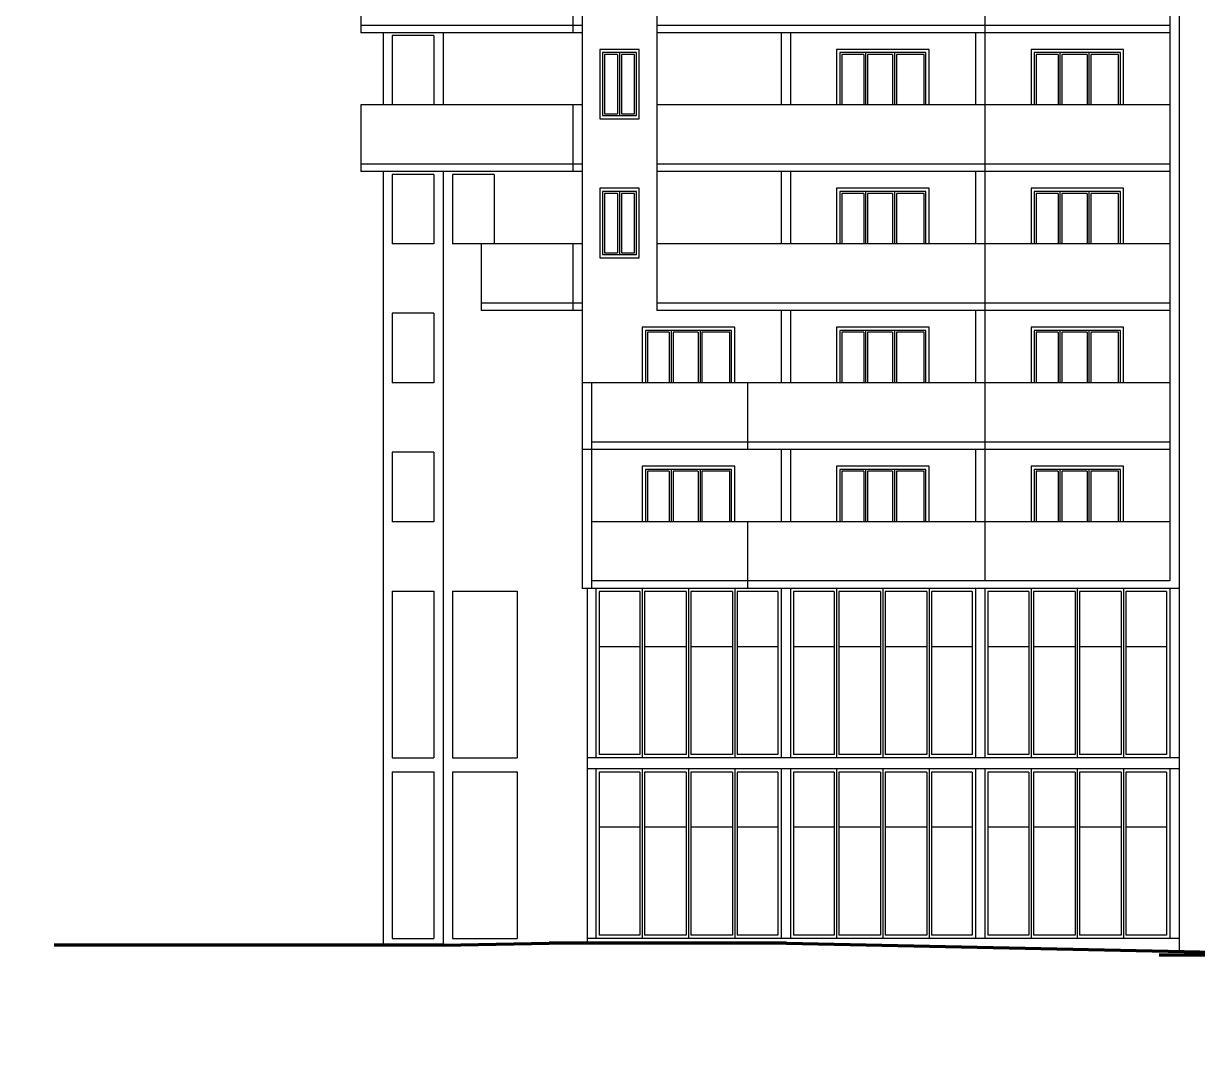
# Model space of a CAD drawing. Header units: inches. Extents: x -634 to 3638, y -6930911 to 5552.
# Drawn here: x 1276.04 to 1300.73, y 3473.89 to 3495.46 of the extents above; entities that cross this region are included whole.
import ezdxf

# ---------------------------------------------------------------- set-up
doc = ezdxf.new("R2010")
doc.units = ezdxf.units.IN
doc.header["$MEASUREMENT"] = 0
doc.linetypes.add('Dashed', pattern=[1128.888893, 564.444447, -564.444447])
for name, color, linetype, lineweight in [('ELEV', 134, 'Continuous', 18), ('WALLS', 7, 'Continuous', 70), ('фасады', 7, 'Continuous', 30), ('фасады2', 7, 'Continuous', 25)]:
    doc.layers.add(name, color=color, linetype=linetype, lineweight=lineweight)

msp = doc.modelspace()

# ---------------------------------------------------------------- hatches: boundary and pattern name
at = {"layer": 'ELEV', "linetype": 'Continuous'}
h = msp.add_hatch(dxfattribs=at)
h.set_pattern_fill('ANSI31', color=256, scale=0.01044, style=0)
h.set_pattern_definition([(45, (1262.311104, 3366.587935), (-0.02343928418428, 0.02343928418428), [])])
edge = h.paths.add_edge_path()
edge.add_ellipse((1445.78234, 3471.96182), major_axis=(0, 6932302.83262), ratio=0.00000001506, start_angle=89.999976115149, end_angle=270.000023884851)
edge.add_line((1445.67794, 3474.85168), (1445.67794, 3528.48347))
edge.add_line((1445.67794, 3528.48347), (1445.88675, 3528.48347))
edge.add_line((1445.88675, 3528.48347), (1445.88675, 3474.85168))

# ---------------------------------------------------------------- linework, layer by layer
at = {"layer": 'WALLS', "color": 7, "ltscale": 100}
for points in [[(1284.86314, 3476.07916), (1276.68577, 3476.07916)], [(1284.86314, 3476.07916), (1287.08961, 3476.12782)], [(1292.08095, 3476.12782), (1287.08961, 3476.12782)], [(1292.08095, 3476.12782), (1301.11171, 3475.93317)], [(1304.92382, 3475.87304), (1299.91989, 3475.87304)]]:
    msp.add_lwpolyline(points, dxfattribs=at)
at = {"layer": 'фасады', "color": 7, "linetype": 'Dashed', "ltscale": 100}
for points in [[(1287.78389, 3498.18181), (1287.78389, 3495.26204)], [(1289.35764, 3498.18181), (1289.35764, 3495.26204)], [(1296.25122, 3498.18181), (1296.25122, 3495.26204)], [(1300.14424, 3498.18181), (1300.14424, 3495.26204)], [(1300.33889, 3498.18181), (1300.33889, 3495.26204)], [(1283.13075, 3496.66353), (1283.13075, 3495.26204)], [(1287.58923, 3496.66353), (1287.58923, 3495.26204)], [(1287.78389, 3495.41776), (1283.13075, 3495.41776)], [(1300.14424, 3495.41776), (1289.35764, 3495.41776)], [(1287.78389, 3495.26204), (1283.13075, 3495.26204)], [(1283.59791, 3495.26204), (1283.59791, 3493.74376)], [(1283.79256, 3495.20365), (1283.79256, 3493.74376)], [(1284.66849, 3495.20365), (1283.79256, 3495.20365)], [(1284.66849, 3495.20365), (1284.66849, 3493.74376)], [(1284.86314, 3495.26204), (1284.86314, 3493.74376)], [(1287.78389, 3495.26204), (1287.78389, 3492.34227)], [(1289.35764, 3495.26204), (1289.35764, 3492.34227)], [(1300.14424, 3495.26204), (1289.35764, 3495.26204)], [(1291.96889, 3495.26204), (1291.96889, 3493.74376)], [(1292.16354, 3495.26204), (1292.16354, 3493.74376)], [(1296.05657, 3495.26204), (1296.05657, 3493.74376)], [(1296.25122, 3495.26204), (1296.25122, 3492.34227)], [(1300.14424, 3495.26204), (1300.14424, 3492.34227)], [(1300.33889, 3495.26204), (1300.33889, 3492.34227)], [(1287.78389, 3493.74376), (1283.13075, 3493.74376)], [(1283.13075, 3493.74376), (1283.13075, 3492.34227)], [(1284.66849, 3493.74376), (1283.79256, 3493.74376)], [(1287.58923, 3493.74376), (1287.58923, 3492.34227)], [(1300.14424, 3493.74376), (1289.35764, 3493.74376)], [(1287.78389, 3492.49799), (1283.13075, 3492.49799)], [(1300.14424, 3492.49799), (1289.35764, 3492.49799)], [(1287.78389, 3492.34227), (1283.13075, 3492.34227)], [(1283.59791, 3492.34227), (1283.59791, 3489.4225)], [(1283.79256, 3492.28388), (1283.79256, 3490.82399)], [(1284.66849, 3492.28388), (1283.79256, 3492.28388)], [(1284.66849, 3492.28388), (1284.66849, 3490.82399)], [(1284.86314, 3492.34227), (1284.86314, 3489.4225)], [(1285.05779, 3492.28388), (1285.05779, 3490.82399)], [(1285.93373, 3492.28388), (1285.05779, 3492.28388)], [(1285.93373, 3492.28388), (1285.93373, 3490.82399)], [(1287.78389, 3492.34227), (1287.78389, 3489.4225)], [(1289.35764, 3492.34227), (1289.35764, 3489.4225)], [(1300.14424, 3492.34227), (1289.35764, 3492.34227)], [(1291.96889, 3492.34227), (1291.96889, 3490.82399)], [(1292.16354, 3492.34227), (1292.16354, 3490.82399)], [(1296.05657, 3492.34227), (1296.05657, 3490.82399)], [(1296.25122, 3492.34227), (1296.25122, 3489.4225)], [(1300.14424, 3492.34227), (1300.14424, 3489.4225)], [(1300.33889, 3492.34227), (1300.33889, 3489.4225)], [(1284.66849, 3490.82399), (1283.79256, 3490.82399)], [(1285.93373, 3490.82399), (1285.05779, 3490.82399)], [(1285.66121, 3490.82399), (1285.66121, 3489.4225)], [(1287.78389, 3490.82399), (1285.66121, 3490.82399)], [(1287.58923, 3490.82399), (1287.58923, 3489.4225)], [(1300.14424, 3490.82399), (1289.35764, 3490.82399)], [(1283.59791, 3489.4225), (1283.59791, 3486.50274)], [(1284.86314, 3489.4225), (1284.86314, 3486.50274)], [(1287.78389, 3489.57823), (1285.66121, 3489.57823)], [(1287.78389, 3489.4225), (1285.66121, 3489.4225)], [(1287.78389, 3489.4225), (1287.78389, 3486.50274)], [(1300.14424, 3489.57823), (1289.35764, 3489.57823)], [(1300.14424, 3489.4225), (1289.35764, 3489.4225)], [(1291.96889, 3489.4225), (1291.96889, 3487.90422)], [(1292.16354, 3489.4225), (1292.16354, 3487.90422)], [(1296.05657, 3489.4225), (1296.05657, 3487.90422)], [(1296.25122, 3489.4225), (1296.25122, 3486.50274)], [(1300.14424, 3489.4225), (1300.14424, 3486.50274)], [(1300.33889, 3489.4225), (1300.33889, 3486.50274)], [(1283.79256, 3489.36411), (1283.79256, 3487.90422)], [(1284.66849, 3489.36411), (1283.79256, 3489.36411)], [(1284.66849, 3489.36411), (1283.79256, 3489.36411)], [(1284.66849, 3489.36411), (1284.66849, 3487.90422)], [(1284.66849, 3487.90422), (1283.79256, 3487.90422)], [(1300.14424, 3487.90422), (1287.78389, 3487.90422)], [(1287.97854, 3487.90422), (1287.97854, 3486.50274)], [(1291.26493, 3487.90422), (1291.26493, 3486.50274)], [(1283.59791, 3486.50274), (1283.59791, 3483.58297)], [(1283.79256, 3486.44434), (1283.79256, 3484.98446)], [(1284.66849, 3486.44434), (1283.79256, 3486.44434)], [(1284.66849, 3486.44434), (1284.66849, 3484.98446)], [(1284.86314, 3486.50274), (1284.86314, 3483.58297)], [(1287.78389, 3486.50274), (1287.78389, 3483.58297)], [(1300.14424, 3486.50274), (1287.78389, 3486.50274)], [(1300.14424, 3486.65846), (1287.97854, 3486.65846)], [(1287.97854, 3486.50274), (1287.97854, 3483.58297)], [(1291.96889, 3486.50274), (1291.96889, 3484.98446)], [(1292.16354, 3486.50274), (1292.16354, 3484.98446)], [(1296.05657, 3486.50274), (1296.05657, 3484.98446)], [(1296.25122, 3486.50274), (1296.25122, 3483.73869)], [(1300.14424, 3486.50274), (1300.14424, 3483.73869)], [(1300.33889, 3486.50274), (1300.33889, 3483.58297)], [(1284.66849, 3484.98446), (1283.79256, 3484.98446)], [(1300.14424, 3484.98446), (1287.97854, 3484.98446)], [(1291.26493, 3484.98446), (1291.26493, 3483.58297)], [(1300.14424, 3483.73869), (1287.97854, 3483.73869)], [(1283.59791, 3483.58297), (1283.59791, 3479.78727)], [(1283.79256, 3483.52457), (1283.79256, 3480.02085)], [(1283.79256, 3483.52457), (1284.66849, 3483.52457)], [(1284.66849, 3483.52457), (1284.66849, 3480.02085)], [(1284.86314, 3483.58297), (1284.86314, 3479.78727)], [(1285.05779, 3483.52457), (1285.05779, 3480.02085)], [(1285.05779, 3483.52457), (1286.42035, 3483.52457)], [(1286.42035, 3483.52457), (1286.42035, 3480.02085)], [(1300.33889, 3483.58297), (1287.78389, 3483.58297)], [(1300.33889, 3483.58297), (1287.89025, 3483.58297)], [(1287.89025, 3483.58297), (1287.89025, 3479.78727)], [(1300.33889, 3483.58297), (1300.33889, 3479.78727)], [(1283.79256, 3480.02085), (1284.66849, 3480.02085)], [(1285.05779, 3480.02085), (1286.42035, 3480.02085)], [(1283.59791, 3479.78727), (1283.59791, 3476.07916)], [(1284.86314, 3479.78727), (1284.86314, 3476.07916)], [(1287.89025, 3479.78727), (1287.89025, 3476.12782)], [(1300.33889, 3479.78727), (1300.33889, 3475.94983)], [(1283.79256, 3479.72887), (1283.79256, 3476.22515)], [(1283.79256, 3479.72887), (1284.66849, 3479.72887)], [(1284.66849, 3479.72887), (1284.66849, 3476.22515)], [(1285.05779, 3479.72887), (1285.05779, 3476.22515)], [(1285.05779, 3479.72887), (1286.42035, 3479.72887)], [(1286.42035, 3479.72887), (1286.42035, 3476.22515)], [(1283.79256, 3476.22515), (1284.66849, 3476.22515)], [(1285.05779, 3476.22515), (1286.42035, 3476.22515)]]:
    msp.add_lwpolyline(points, dxfattribs=at)
at = {"layer": 'фасады2', "color": 7, "ltscale": 100}
for p, q in [((1288.21553, 3494.84354), (1288.21553, 3493.51991)), ((1288.926, 3494.84354), (1288.21553, 3494.84354)), ((1288.926, 3493.51991), (1288.926, 3494.84354)), ((1288.25446, 3494.80461), (1288.25446, 3493.55884)), ((1288.53183, 3494.80461), (1288.25446, 3494.80461)), ((1288.88707, 3494.80461), (1288.60969, 3494.80461)), ((1288.88707, 3493.55884), (1288.88707, 3494.80461)), ((1288.21553, 3493.51991), (1288.926, 3493.51991)), ((1288.25446, 3493.55884), (1288.53183, 3493.55884)), ((1288.60969, 3493.55884), (1288.88707, 3493.55884)), ((1288.21553, 3491.92377), (1288.21553, 3490.60014)), ((1288.926, 3491.92377), (1288.21553, 3491.92377)), ((1288.25446, 3491.88484), (1288.25446, 3490.63907)), ((1288.53183, 3491.88484), (1288.25446, 3491.88484)), ((1288.88707, 3491.88484), (1288.60969, 3491.88484)), ((1288.88707, 3490.63907), (1288.88707, 3491.88484)), ((1288.926, 3490.60014), (1288.926, 3491.92377)), ((1288.25446, 3490.63907), (1288.53183, 3490.63907)), ((1288.60969, 3490.63907), (1288.88707, 3490.63907)), ((1288.21553, 3490.60014), (1288.926, 3490.60014))]:
    msp.add_line(p, q, dxfattribs=at)
for points in [[(1288.9844, 3494.91167), (1288.15713, 3494.91167), (1288.15713, 3493.45179), (1288.9844, 3493.45179)], [(1288.9844, 3491.9919), (1288.15713, 3491.9919), (1288.15713, 3490.53202), (1288.9844, 3490.53202)]]:
    msp.add_lwpolyline(points, close=True, dxfattribs=at)
for points in [[(1288.57076, 3494.84354), (1288.57076, 3493.51991)], [(1288.53183, 3494.80461), (1288.53183, 3493.55884)], [(1288.60969, 3494.80461), (1288.60969, 3493.55884)], [(1288.60969, 3494.80461), (1288.60969, 3493.55884)], [(1288.53183, 3491.88484), (1288.53183, 3490.63907)], [(1288.57076, 3491.92377), (1288.57076, 3490.60014)], [(1288.60969, 3491.88484), (1288.60969, 3490.63907)], [(1288.60969, 3491.88484), (1288.60969, 3490.63907)]]:
    msp.add_lwpolyline(points, dxfattribs=at)
at = {"layer": 'фасады2', "color": 7, "linetype": 'Dashed', "ltscale": 100}
for points in [[(1295.08331, 3493.74376), (1295.08331, 3494.91167), (1293.1368, 3494.91167), (1293.1368, 3493.74376)], [(1295.01518, 3493.74376), (1295.01518, 3494.84354), (1293.20492, 3494.84354), (1293.20492, 3493.74376)], [(1293.74508, 3494.84354), (1293.74508, 3493.74376)], [(1294.35337, 3494.84354), (1294.35337, 3493.74376)], [(1299.17099, 3493.74376), (1299.17099, 3494.91167), (1297.22447, 3494.91167), (1297.22447, 3493.74376)], [(1299.10286, 3493.74376), (1299.10286, 3494.84354), (1297.2926, 3494.84354), (1297.2926, 3493.74376)], [(1297.83276, 3494.84354), (1297.83276, 3493.74376)], [(1298.44104, 3494.84354), (1298.44104, 3493.74376)], [(1293.70615, 3494.80461), (1293.24385, 3494.80461), (1293.24385, 3493.74376)], [(1293.70615, 3494.80461), (1293.70615, 3493.74376)], [(1293.78401, 3494.80461), (1293.78401, 3493.74376)], [(1294.31444, 3494.80461), (1293.78401, 3494.80461)], [(1294.31444, 3494.80461), (1294.31444, 3493.74376)], [(1294.97625, 3493.74376), (1294.97625, 3494.80461), (1294.3923, 3494.80461)], [(1294.3923, 3494.80461), (1294.3923, 3493.74376)], [(1297.79383, 3494.80461), (1297.33153, 3494.80461), (1297.33153, 3493.74376)], [(1297.79383, 3494.80461), (1297.79383, 3493.74376)], [(1297.87169, 3494.80461), (1297.87169, 3493.74376)], [(1298.40211, 3494.80461), (1297.87169, 3494.80461)], [(1298.40211, 3494.80461), (1298.40211, 3493.74376)], [(1299.06393, 3493.74376), (1299.06393, 3494.80461), (1298.47997, 3494.80461)], [(1298.47997, 3494.80461), (1298.47997, 3493.74376)], [(1295.08331, 3490.82399), (1295.08331, 3491.9919), (1293.1368, 3491.9919), (1293.1368, 3490.82399)], [(1295.01518, 3490.82399), (1295.01518, 3491.92377), (1293.20492, 3491.92377), (1293.20492, 3490.82399)], [(1293.70615, 3491.88484), (1293.24385, 3491.88484), (1293.24385, 3490.82399)], [(1293.70615, 3491.88484), (1293.70615, 3490.82399)], [(1293.74508, 3491.92377), (1293.74508, 3490.82399)], [(1293.78401, 3491.88484), (1293.78401, 3490.82399)], [(1294.31444, 3491.88484), (1293.78401, 3491.88484)], [(1294.31444, 3491.88484), (1294.31444, 3490.82399)], [(1294.35337, 3491.92377), (1294.35337, 3490.82399)], [(1294.97625, 3490.82399), (1294.97625, 3491.88484), (1294.3923, 3491.88484)], [(1294.3923, 3491.88484), (1294.3923, 3490.82399)], [(1299.17099, 3490.82399), (1299.17099, 3491.9919), (1297.22447, 3491.9919), (1297.22447, 3490.82399)], [(1299.10286, 3490.82399), (1299.10286, 3491.92377), (1297.2926, 3491.92377), (1297.2926, 3490.82399)], [(1297.79383, 3491.88484), (1297.33153, 3491.88484), (1297.33153, 3490.82399)], [(1297.79383, 3491.88484), (1297.79383, 3490.82399)], [(1297.83276, 3491.92377), (1297.83276, 3490.82399)], [(1297.87169, 3491.88484), (1297.87169, 3490.82399)], [(1298.40211, 3491.88484), (1297.87169, 3491.88484)], [(1298.40211, 3491.88484), (1298.40211, 3490.82399)], [(1298.44104, 3491.92377), (1298.44104, 3490.82399)], [(1299.06393, 3490.82399), (1299.06393, 3491.88484), (1298.47997, 3491.88484)], [(1298.47997, 3491.88484), (1298.47997, 3490.82399)], [(1290.99563, 3487.90422), (1290.99563, 3489.07213), (1289.04912, 3489.07213), (1289.04912, 3487.90422)], [(1290.9275, 3487.90422), (1290.9275, 3489.004), (1289.11725, 3489.004), (1289.11725, 3487.90422)], [(1289.61847, 3488.96507), (1289.15618, 3488.96507), (1289.15618, 3487.90422)], [(1289.61847, 3488.96507), (1289.61847, 3487.90422)], [(1289.6574, 3489.004), (1289.6574, 3487.90422)], [(1289.69633, 3488.96507), (1289.69633, 3487.90422)], [(1290.22676, 3488.96507), (1289.69633, 3488.96507)], [(1290.22676, 3488.96507), (1290.22676, 3487.90422)], [(1290.26569, 3489.004), (1290.26569, 3487.90422)], [(1290.88857, 3487.90422), (1290.88857, 3488.96507), (1290.30462, 3488.96507)], [(1290.30462, 3488.96507), (1290.30462, 3487.90422)], [(1295.08331, 3487.90422), (1295.08331, 3489.07213), (1293.1368, 3489.07213), (1293.1368, 3487.90422)], [(1295.01518, 3487.90422), (1295.01518, 3489.004), (1293.20492, 3489.004), (1293.20492, 3487.90422)], [(1293.70615, 3488.96507), (1293.24385, 3488.96507), (1293.24385, 3487.90422)], [(1293.70615, 3488.96507), (1293.70615, 3487.90422)], [(1293.74508, 3489.004), (1293.74508, 3487.90422)], [(1293.78401, 3488.96507), (1293.78401, 3487.90422)], [(1294.31444, 3488.96507), (1293.78401, 3488.96507)], [(1294.31444, 3488.96507), (1294.31444, 3487.90422)], [(1294.35337, 3489.004), (1294.35337, 3487.90422)], [(1294.97625, 3487.90422), (1294.97625, 3488.96507), (1294.3923, 3488.96507)], [(1294.3923, 3488.96507), (1294.3923, 3487.90422)], [(1299.17099, 3487.90422), (1299.17099, 3489.07213), (1297.22447, 3489.07213), (1297.22447, 3487.90422)], [(1299.10286, 3487.90422), (1299.10286, 3489.004), (1297.2926, 3489.004), (1297.2926, 3487.90422)], [(1297.79383, 3488.96507), (1297.33153, 3488.96507), (1297.33153, 3487.90422)], [(1297.79383, 3488.96507), (1297.79383, 3487.90422)], [(1297.83276, 3489.004), (1297.83276, 3487.90422)], [(1297.87169, 3488.96507), (1297.87169, 3487.90422)], [(1298.40211, 3488.96507), (1297.87169, 3488.96507)], [(1298.40211, 3488.96507), (1298.40211, 3487.90422)], [(1298.44104, 3489.004), (1298.44104, 3487.90422)], [(1299.06393, 3487.90422), (1299.06393, 3488.96507), (1298.47997, 3488.96507)], [(1298.47997, 3488.96507), (1298.47997, 3487.90422)], [(1290.99563, 3484.98446), (1290.99563, 3486.15236), (1289.04912, 3486.15236), (1289.04912, 3484.98446)], [(1290.9275, 3484.98446), (1290.9275, 3486.08423), (1289.11725, 3486.08423), (1289.11725, 3484.98446)], [(1289.61847, 3486.0453), (1289.15618, 3486.0453), (1289.15618, 3484.98446)], [(1289.61847, 3486.0453), (1289.61847, 3484.98446)], [(1289.6574, 3486.08423), (1289.6574, 3484.98446)], [(1289.69633, 3486.0453), (1289.69633, 3484.98446)], [(1290.22676, 3486.0453), (1289.69633, 3486.0453)], [(1290.22676, 3486.0453), (1290.22676, 3484.98446)], [(1290.26569, 3486.08423), (1290.26569, 3484.98446)], [(1290.88857, 3484.98446), (1290.88857, 3486.0453), (1290.30462, 3486.0453)], [(1290.30462, 3486.0453), (1290.30462, 3484.98446)], [(1295.08331, 3484.98446), (1295.08331, 3486.15236), (1293.1368, 3486.15236), (1293.1368, 3484.98446)], [(1295.01518, 3484.98446), (1295.01518, 3486.08423), (1293.20492, 3486.08423), (1293.20492, 3484.98446)], [(1293.70615, 3486.0453), (1293.24385, 3486.0453), (1293.24385, 3484.98446)], [(1293.70615, 3486.0453), (1293.70615, 3484.98446)], [(1293.74508, 3486.08423), (1293.74508, 3484.98446)], [(1293.78401, 3486.0453), (1293.78401, 3484.98446)], [(1294.31444, 3486.0453), (1293.78401, 3486.0453)], [(1294.31444, 3486.0453), (1294.31444, 3484.98446)], [(1294.35337, 3486.08423), (1294.35337, 3484.98446)], [(1294.97625, 3484.98446), (1294.97625, 3486.0453), (1294.3923, 3486.0453)], [(1294.3923, 3486.0453), (1294.3923, 3484.98446)], [(1299.17099, 3484.98446), (1299.17099, 3486.15236), (1297.22447, 3486.15236), (1297.22447, 3484.98446)], [(1299.10286, 3484.98446), (1299.10286, 3486.08423), (1297.2926, 3486.08423), (1297.2926, 3484.98446)], [(1297.79383, 3486.0453), (1297.33153, 3486.0453), (1297.33153, 3484.98446)], [(1297.79383, 3486.0453), (1297.79383, 3484.98446)], [(1297.83276, 3486.08423), (1297.83276, 3484.98446)], [(1297.87169, 3486.0453), (1297.87169, 3484.98446)], [(1298.40211, 3486.0453), (1297.87169, 3486.0453)], [(1298.40211, 3486.0453), (1298.40211, 3484.98446)], [(1298.44104, 3486.08423), (1298.44104, 3484.98446)], [(1299.06393, 3484.98446), (1299.06393, 3486.0453), (1298.47997, 3486.0453)], [(1298.47997, 3486.0453), (1298.47997, 3484.98446)], [(1288.07586, 3483.58297), (1288.07586, 3480.02085)], [(1288.14399, 3483.51484), (1288.14399, 3480.08898)], [(1289.00046, 3483.51484), (1288.14399, 3483.51484)], [(1289.00046, 3483.51484), (1289.00046, 3480.08898)], [(1289.04912, 3483.58297), (1289.04912, 3480.02085)], [(1289.09778, 3483.51484), (1289.09778, 3480.08898)], [(1289.97371, 3483.51484), (1289.09778, 3483.51484)], [(1289.97371, 3483.51484), (1289.97371, 3480.08898)], [(1290.02238, 3483.58297), (1290.02238, 3480.02085)], [(1290.07104, 3483.51484), (1290.07104, 3480.08898)], [(1290.94697, 3483.51484), (1290.07104, 3483.51484)], [(1290.94697, 3483.51484), (1290.94697, 3480.08898)], [(1290.99563, 3483.58297), (1290.99563, 3480.02085)], [(1291.90076, 3483.51484), (1291.04429, 3483.51484)], [(1291.04429, 3483.51484), (1291.04429, 3480.08898)], [(1291.90076, 3483.51484), (1291.90076, 3480.08898)], [(1291.96889, 3483.58297), (1291.96889, 3480.02085)], [(1292.16354, 3483.58297), (1292.16354, 3480.02085)], [(1292.16354, 3483.58297), (1292.16354, 3480.02085)], [(1292.23167, 3483.51484), (1292.23167, 3480.08898)], [(1293.08813, 3483.51484), (1292.23167, 3483.51484)], [(1293.08813, 3483.51484), (1293.08813, 3480.08898)], [(1293.1368, 3483.58297), (1293.1368, 3480.02085)], [(1293.18546, 3483.51484), (1293.18546, 3480.08898)], [(1294.06139, 3483.51484), (1293.18546, 3483.51484)], [(1294.06139, 3483.51484), (1294.06139, 3480.08898)], [(1294.11005, 3483.58297), (1294.11005, 3480.02085)], [(1294.15872, 3483.51484), (1294.15872, 3480.08898)], [(1295.03465, 3483.51484), (1294.15872, 3483.51484)], [(1295.03465, 3483.51484), (1295.03465, 3480.08898)], [(1295.08331, 3483.58297), (1295.08331, 3480.02085)], [(1295.98844, 3483.51484), (1295.13197, 3483.51484)], [(1295.13197, 3483.51484), (1295.13197, 3480.08898)], [(1295.98844, 3483.51484), (1295.98844, 3480.08898)], [(1296.05657, 3483.58297), (1296.05657, 3480.02085)], [(1296.25122, 3483.58297), (1296.25122, 3480.02085)], [(1296.31934, 3483.51484), (1296.31934, 3480.08898)], [(1297.17581, 3483.51484), (1296.31934, 3483.51484)], [(1297.17581, 3483.51484), (1297.17581, 3480.08898)], [(1297.22447, 3483.58297), (1297.22447, 3480.02085)], [(1297.27314, 3483.51484), (1297.27314, 3480.08898)], [(1298.14907, 3483.51484), (1297.27314, 3483.51484)], [(1298.14907, 3483.51484), (1298.14907, 3480.08898)], [(1298.19773, 3483.58297), (1298.19773, 3480.02085)], [(1298.24639, 3483.51484), (1298.24639, 3480.08898)], [(1299.12232, 3483.51484), (1298.24639, 3483.51484)], [(1299.12232, 3483.51484), (1299.12232, 3480.08898)], [(1299.17099, 3483.58297), (1299.17099, 3480.02085)], [(1300.07611, 3483.51484), (1299.21965, 3483.51484)], [(1299.21965, 3483.51484), (1299.21965, 3480.08898)], [(1300.07611, 3483.51484), (1300.07611, 3480.08898)], [(1300.14424, 3483.58297), (1300.14424, 3480.02085)], [(1289.00046, 3482.35666), (1288.14399, 3482.35666)], [(1289.97371, 3482.35666), (1289.09778, 3482.35666)], [(1290.94697, 3482.35666), (1290.07104, 3482.35666)], [(1291.90076, 3482.35666), (1291.04429, 3482.35666)], [(1293.08813, 3482.35666), (1292.23167, 3482.35666)], [(1294.06139, 3482.35666), (1293.18546, 3482.35666)], [(1295.03465, 3482.35666), (1294.15872, 3482.35666)], [(1295.98844, 3482.35666), (1295.13197, 3482.35666)], [(1297.17581, 3482.35666), (1296.31934, 3482.35666)], [(1298.14907, 3482.35666), (1297.27314, 3482.35666)], [(1299.12232, 3482.35666), (1298.24639, 3482.35666)], [(1300.07611, 3482.35666), (1299.21965, 3482.35666)], [(1291.59613, 3480.02085), (1287.89025, 3480.02085)], [(1289.00046, 3480.08898), (1288.14399, 3480.08898)], [(1289.97371, 3480.08898), (1289.09778, 3480.08898)], [(1290.94697, 3480.08898), (1290.07104, 3480.08898)], [(1291.90076, 3480.08898), (1291.04429, 3480.08898)], [(1296.05657, 3480.02085), (1291.59613, 3480.02085)], [(1293.08813, 3480.08898), (1292.23167, 3480.08898)], [(1294.06139, 3480.08898), (1293.18546, 3480.08898)], [(1295.03465, 3480.08898), (1294.15872, 3480.08898)], [(1295.98844, 3480.08898), (1295.13197, 3480.08898)], [(1300.33889, 3480.02085), (1296.05657, 3480.02085)], [(1297.17581, 3480.08898), (1296.31934, 3480.08898)], [(1298.14907, 3480.08898), (1297.27314, 3480.08898)], [(1299.12232, 3480.08898), (1298.24639, 3480.08898)], [(1300.07611, 3480.08898), (1299.21965, 3480.08898)], [(1300.33889, 3479.78727), (1287.89025, 3479.78727)], [(1288.07586, 3479.78727), (1288.07586, 3476.22515)], [(1289.04912, 3479.78727), (1289.04912, 3476.22515)], [(1290.02238, 3479.78727), (1290.02238, 3476.22515)], [(1290.99563, 3479.78727), (1290.99563, 3476.22515)], [(1291.96889, 3479.78727), (1291.96889, 3476.22515)], [(1292.16354, 3479.78727), (1292.16354, 3476.22515)], [(1292.16354, 3479.78727), (1292.16354, 3476.22515)], [(1293.1368, 3479.78727), (1293.1368, 3476.22515)], [(1294.11005, 3479.78727), (1294.11005, 3476.22515)], [(1295.08331, 3479.78727), (1295.08331, 3476.22515)], [(1296.05657, 3479.78727), (1296.05657, 3476.22515)], [(1296.25122, 3479.78727), (1296.25122, 3476.22515)], [(1297.22447, 3479.78727), (1297.22447, 3476.22515)], [(1298.19773, 3479.78727), (1298.19773, 3476.22515)], [(1299.17099, 3479.78727), (1299.17099, 3476.22515)], [(1300.14424, 3479.78727), (1300.14424, 3476.22515)], [(1288.14399, 3479.71914), (1288.14399, 3476.29328)], [(1289.00046, 3479.71914), (1288.14399, 3479.71914)], [(1289.00046, 3479.71914), (1289.00046, 3476.29328)], [(1289.09778, 3479.71914), (1289.09778, 3476.29328)], [(1289.97371, 3479.71914), (1289.09778, 3479.71914)], [(1289.97371, 3479.71914), (1289.97371, 3476.29328)], [(1290.07104, 3479.71914), (1290.07104, 3476.29328)], [(1290.94697, 3479.71914), (1290.07104, 3479.71914)], [(1290.94697, 3479.71914), (1290.94697, 3476.29328)], [(1291.90076, 3479.71914), (1291.04429, 3479.71914)], [(1291.04429, 3479.71914), (1291.04429, 3476.29328)], [(1291.90076, 3479.71914), (1291.90076, 3476.29328)], [(1292.23167, 3479.71914), (1292.23167, 3476.29328)], [(1293.08813, 3479.71914), (1292.23167, 3479.71914)], [(1293.08813, 3479.71914), (1293.08813, 3476.29328)], [(1293.18546, 3479.71914), (1293.18546, 3476.29328)], [(1294.06139, 3479.71914), (1293.18546, 3479.71914)], [(1294.06139, 3479.71914), (1294.06139, 3476.29328)], [(1294.15872, 3479.71914), (1294.15872, 3476.29328)], [(1295.03465, 3479.71914), (1294.15872, 3479.71914)], [(1295.03465, 3479.71914), (1295.03465, 3476.29328)], [(1295.98844, 3479.71914), (1295.13197, 3479.71914)], [(1295.13197, 3479.71914), (1295.13197, 3476.29328)], [(1295.98844, 3479.71914), (1295.98844, 3476.29328)], [(1296.31934, 3479.71914), (1296.31934, 3476.29328)], [(1297.17581, 3479.71914), (1296.31934, 3479.71914)], [(1297.17581, 3479.71914), (1297.17581, 3476.29328)], [(1297.27314, 3479.71914), (1297.27314, 3476.29328)], [(1298.14907, 3479.71914), (1297.27314, 3479.71914)], [(1298.14907, 3479.71914), (1298.14907, 3476.29328)], [(1298.24639, 3479.71914), (1298.24639, 3476.29328)], [(1299.12232, 3479.71914), (1298.24639, 3479.71914)], [(1299.12232, 3479.71914), (1299.12232, 3476.29328)], [(1300.07611, 3479.71914), (1299.21965, 3479.71914)], [(1299.21965, 3479.71914), (1299.21965, 3476.29328)], [(1300.07611, 3479.71914), (1300.07611, 3476.29328)], [(1289.00046, 3478.56096), (1288.14399, 3478.56096)], [(1289.97371, 3478.56096), (1289.09778, 3478.56096)], [(1290.94697, 3478.56096), (1290.07104, 3478.56096)], [(1291.90076, 3478.56096), (1291.04429, 3478.56096)], [(1293.08813, 3478.56096), (1292.23167, 3478.56096)], [(1294.06139, 3478.56096), (1293.18546, 3478.56096)], [(1295.03465, 3478.56096), (1294.15872, 3478.56096)], [(1295.98844, 3478.56096), (1295.13197, 3478.56096)], [(1297.17581, 3478.56096), (1296.31934, 3478.56096)], [(1298.14907, 3478.56096), (1297.27314, 3478.56096)], [(1299.12232, 3478.56096), (1298.24639, 3478.56096)], [(1300.07611, 3478.56096), (1299.21965, 3478.56096)], [(1291.59613, 3476.22515), (1287.89025, 3476.22515)], [(1289.00046, 3476.29328), (1288.14399, 3476.29328)], [(1289.97371, 3476.29328), (1289.09778, 3476.29328)], [(1290.94697, 3476.29328), (1290.07104, 3476.29328)], [(1291.90076, 3476.29328), (1291.04429, 3476.29328)], [(1296.05657, 3476.22515), (1291.59613, 3476.22515)], [(1293.08813, 3476.29328), (1292.23167, 3476.29328)], [(1294.06139, 3476.29328), (1293.18546, 3476.29328)], [(1295.03465, 3476.29328), (1294.15872, 3476.29328)], [(1295.98844, 3476.29328), (1295.13197, 3476.29328)], [(1300.33889, 3476.22515), (1296.05657, 3476.22515)], [(1297.17581, 3476.29328), (1296.31934, 3476.29328)], [(1298.14907, 3476.29328), (1297.27314, 3476.29328)], [(1299.12232, 3476.29328), (1298.24639, 3476.29328)], [(1300.07611, 3476.29328), (1299.21965, 3476.29328)]]:
    msp.add_lwpolyline(points, dxfattribs=at)

doc.saveas('drawing.dxf')
